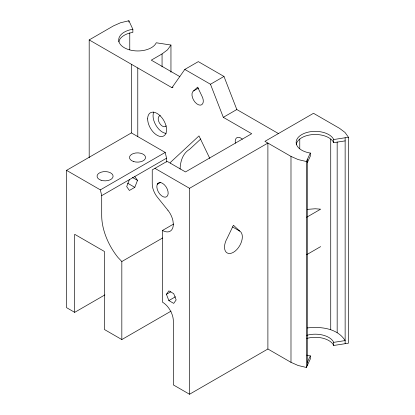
<?xml version="1.0" encoding="UTF-8"?>
<svg xmlns="http://www.w3.org/2000/svg" width="415" height="415" viewBox="0 0 415 415"><rect width="100%" height="100%" fill="white"/><g stroke="black" fill="none" stroke-linecap="round" stroke-linejoin="round"><path stroke-width="0.62" d="M129.392 179.654L126.689 186.62L129.392 190.464L134.792 187.341L137.495 180.38L134.792 176.536M170.404 163.059L170.907 161.959L198.987 135.913L209.829 158.494M173.563 224.059L162.509 230.45L162.509 302.187A15.303 8.834 60 0 1 173.33 320.93L173.33 384.897L189.531 394.25L267.893 349.005L290.988 362.342L298.105 365.49L306.389 367.472L306.389 161.534L310.301 153.052A19.106 11.034 0 0 1 301.736 134.595A19.106 11.034 0 0 1 333.707 139.539L348.46 137.246L348.46 343.184L333.707 345.477A19.106 11.034 0 0 0 306.794 338.443M307.276 162.742L310.301 156.175L310.301 153.052M307.276 362.435L310.301 355.868A19.106 11.034 0 0 1 306.794 355.105M306.389 367.472L310.301 358.991L310.301 355.868M118.799 41.894A19.106 11.034 0 0 1 132.857 32.391L132.857 29.268L128.883 20.75L120.599 22.732L113.482 25.88L89.189 39.913L171.966 87.684L184.8 69.424L198.313 61.622L223.981 76.443L236.82 109.529L278.434 133.552M166.425 294.308L168.858 290.853L173.719 293.659L176.152 299.926L173.719 303.386L168.858 300.579L166.425 294.308L170.866 291.745M132.857 29.268A19.106 11.034 0 0 0 124.293 47.725A19.106 11.034 0 0 0 156.258 42.781L170.954 45.038L167.52 49.821L162.063 53.929L151.288 60.149L179.866 76.63M193.623 90.875L197.639 87.155L201.649 95.507A8.025 4.632 60 0 1 201.649 104.777A8.025 4.632 60 0 1 193.623 100.145A8.025 4.632 60 0 1 193.623 90.875L198.489 88.068M200.798 138.963L189.567 149.379A45.858 26.477 60 0 0 180.089 169.087M171.966 87.684L173.045 87.057M184.8 69.424L210.472 84.245L223.981 76.443M104.876 294.915L74.684 312.345L66.54 307.645L66.54 170.352L131.389 132.909L165.212 152.429L166.56 158.193L166.56 162.063M210.472 84.245L223.306 117.326L236.82 109.529M66.54 170.352L100.357 189.873L165.212 152.429M74.684 312.345L74.684 234.309L104.435 251.485L104.435 329.52L121.828 339.563L121.828 261.533L117.922 257.404A45.858 26.477 60 0 1 101.706 215.613L101.706 195.636L166.56 158.193M157.384 184.219L160.704 182.304M154.94 168.345L189.531 188.311L267.893 143.071L267.893 349.005M121.828 261.533L162.644 237.966M306.711 217.216L320.634 209.181L315.25 208.771L307.235 209.378M168.858 300.579L175.519 296.73M121.828 339.563L171.032 311.157M306.711 254.66L320.634 246.624M296.243 144.363A19.106 11.034 0 0 1 313.745 134.517A19.106 11.034 0 0 1 333.707 142.661L345.14 140.882M306.794 335.32A19.106 11.034 0 0 1 333.707 342.359L345.14 340.575C337.39 328.156 320.556 326.377 307.235 327.949M306.389 161.534L298.105 159.552L290.988 156.403L264.92 141.354L313.501 113.305L339.569 128.354L345.026 132.463L348.46 137.246M223.306 117.326L251.692 133.713L185.489 171.94L167.1 161.321L152.238 169.901L152.238 183.938A14.52 8.383 60 0 0 157.368 197.172L167.909 210.26M232.561 226.943L239.73 231.082A12.611 7.283 -60 0 1 239.73 245.644A12.611 7.283 -60 0 1 227.119 252.927A12.611 7.283 -60 0 1 227.119 238.366L233.427 225.236L239.73 231.082M132.473 177.48L137.495 180.38M127.54 183.155L134.792 187.341M100.357 189.873L101.706 195.636M345.14 137.759L345.14 343.698M337.167 141.977L337.167 332.597M333.707 139.539L333.707 142.661M333.707 342.359L333.707 345.477M330.729 139.113L330.729 329.733M307.276 159.619L307.276 365.558M299.77 139.051L299.77 148.71M290.988 156.403L290.988 362.342M189.531 188.311L189.531 394.25M170.954 45.038L170.954 72.236M162.063 53.929L162.063 66.882M137.78 67.946L137.78 136.597M131.379 64.273L131.389 132.909M129.77 32.92L129.77 49.774M128.883 20.75L128.883 22.047M89.189 39.913L89.189 157.773M166.249 125.885A6.116 3.533 60 0 1 159.448 122.996A6.116 3.533 60 0 1 160.346 115.655M235.388 143.159A8.025 4.632 60 0 1 242.339 139.15M166.125 133.407A13.373 7.724 60 0 1 155.817 125.091A13.373 7.724 60 0 1 153.768 112.003M162.509 230.45A15.303 8.834 60 0 0 173.33 224.204L172.946 220.749A15.303 8.834 60 0 0 167.914 210.255M157.591 183.757L157.026 185.012A8.025 4.632 60 0 0 161.523 195.756A8.025 4.632 60 0 0 168.158 193.706A8.025 4.632 60 0 0 162.509 183.321L161.041 182.693A8.025 4.632 60 0 0 157.591 183.757M147.647 118.887A13.373 7.724 60 0 0 161.829 136.535A13.373 7.724 60 0 0 161.829 117.621A13.373 7.724 60 0 0 147.647 118.887M101.073 180.235A8.025 4.632 0 0 0 113.108 176.225A8.025 4.632 0 0 0 101.073 172.209A8.025 4.632 0 0 0 101.073 180.235M133.5 161.513A8.025 4.632 0 0 0 145.535 157.503A8.025 4.632 0 0 0 133.5 153.488A8.025 4.632 0 0 0 133.5 161.513"/></g></svg>
